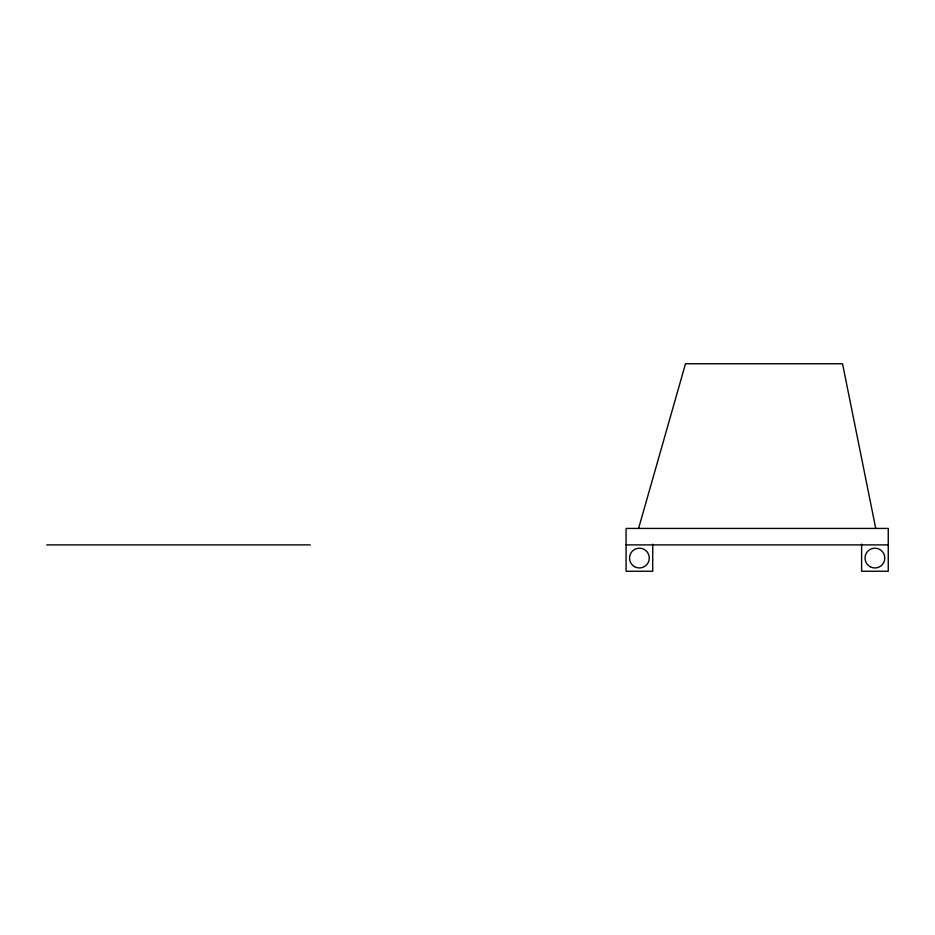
<?xml version="1.0" encoding="UTF-8"?>
<svg xmlns="http://www.w3.org/2000/svg" width="935" height="935" viewBox="0 0 935 935"><rect width="100%" height="100%" fill="white"/><g stroke="black" fill="none" stroke-linecap="round" stroke-linejoin="round"><path stroke-width="1.4" d="M638.593 528.427L685.507 363.75L842.54 363.75L875.733 528.427M46.75 544.895L310.233 544.895M626.076 544.895L888.25 544.895M861.602 544.135L861.602 571.25L888.25 571.25L888.25 528.427L626.076 528.427L626.076 571.25L652.723 571.25L652.723 544.135M869.982 566.633A9.876 9.876 0 0 0 884.802 558.078A9.876 9.876 0 0 0 869.982 549.511A9.876 9.876 0 0 0 869.982 566.633M634.468 566.633A9.876 9.876 0 0 0 649.287 558.078A9.876 9.876 0 0 0 634.468 549.511A9.876 9.876 0 0 0 634.468 566.633"/></g></svg>
